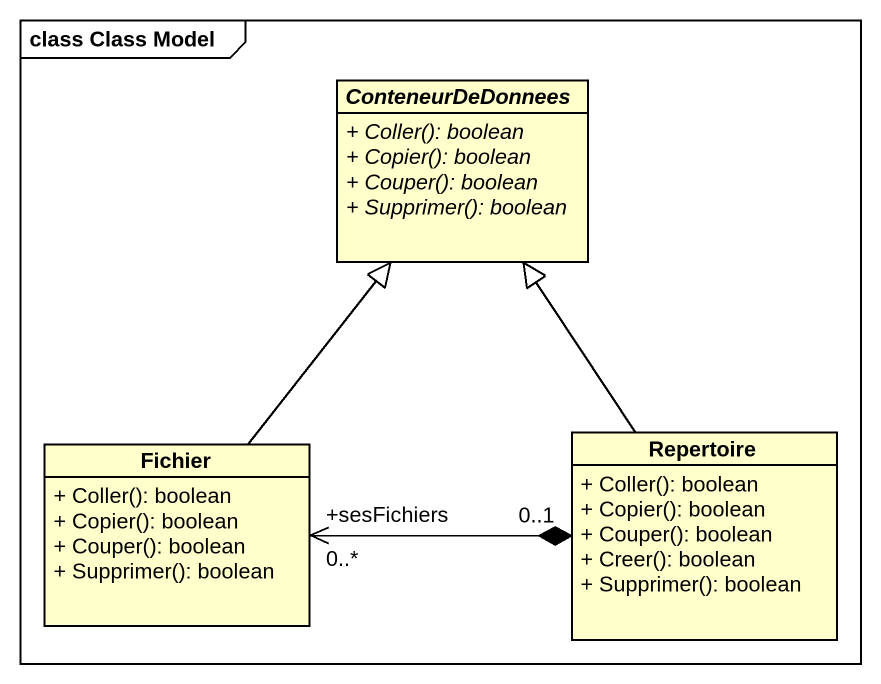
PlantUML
@startuml
mainframe class Class Model
hide circle
hide empty members
skinparam classAttributeIconSize 0
abstract class ConteneurDeDonnees {
  {abstract} + Coller(): boolean
  {abstract} + Copier(): boolean
  {abstract} + Couper(): boolean
  {abstract} + Supprimer(): boolean
}
class Repertoire {
  + Coller(): boolean
  + Copier(): boolean
  + Couper(): boolean
  + Creer(): boolean
  + Supprimer(): boolean
}
class Fichier {
  + Coller(): boolean
  + Copier(): boolean
  + Couper(): boolean
  + Supprimer(): boolean
}
Repertoire -up-|> ConteneurDeDonnees
Fichier -up-|> ConteneurDeDonnees
Fichier "+sesFichiers\n0..*" <-right-* "0..1" Repertoire
@enduml
